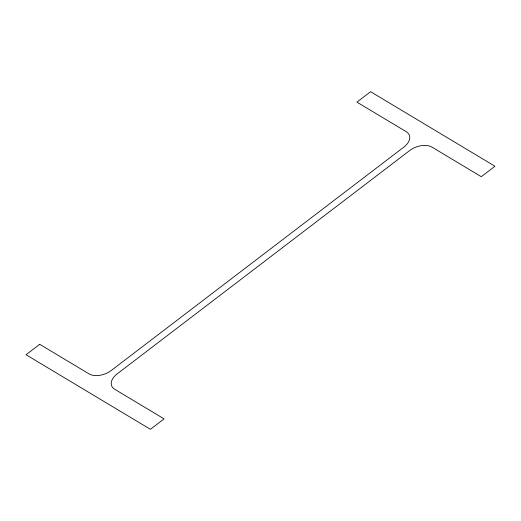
<?xml version="1.0" encoding="UTF-8"?>
<svg xmlns="http://www.w3.org/2000/svg" width="521" height="521" viewBox="0 0 521 521"><rect width="100%" height="100%" fill="white"/><g stroke="black" fill="none" stroke-linecap="round" stroke-linejoin="round"><path stroke-width="0.78" d="M39.72 344.309L26.05 354.749L150.4 429.311L164.069 418.871L114.731 389.285A16.555 10.12 -21.1 0 1 117.16 373.883L409.63 150.589A16.555 10.12 -21.1 0 1 431.935 147.104L481.28 176.691L494.95 166.251L370.6 91.689L356.931 102.129L406.269 131.715A16.555 10.12 -21.1 0 1 403.84 147.117L111.37 370.411A16.555 10.12 -21.1 0 1 89.065 373.896L39.72 344.309"/></g></svg>
